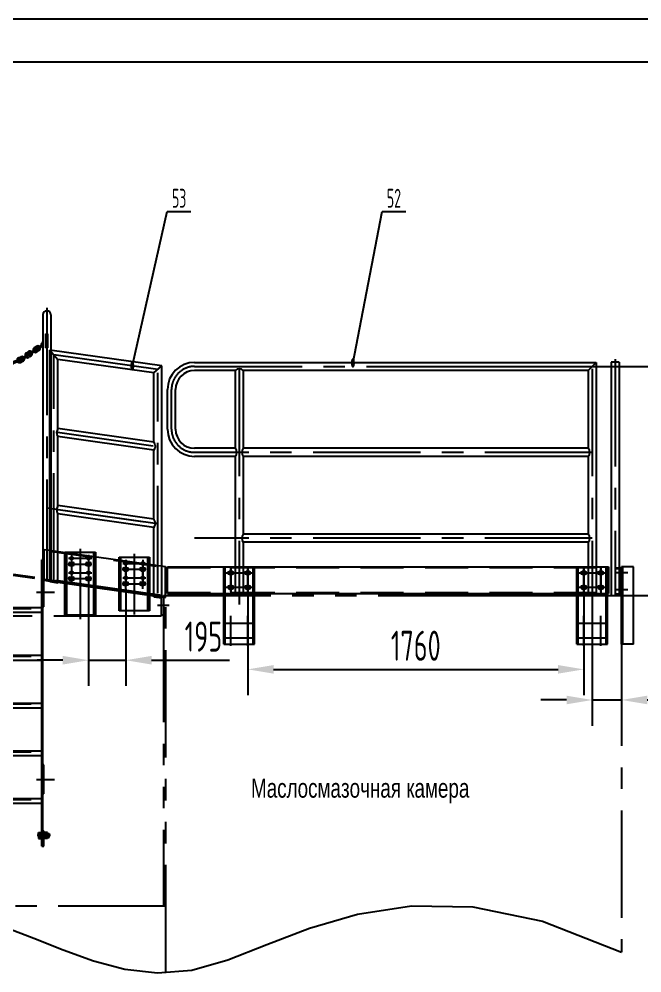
# Model space of a CAD drawing. Header units: millimetres. Extents: x 0 to 18900, y 0 to 13365.
# Drawn here: x 8667 to 11930, y 8369 to 13365 of the extents above; entities that cross this region are included whole.
import ezdxf
from ezdxf.enums import TextEntityAlignment as Align

# ---------------------------------------------------------------- set-up
doc = ezdxf.new("R2010")
doc.units = ezdxf.units.MM
doc.header["$LTSCALE"] = 450
for name, pattern in [('F', [0.75, 0.5, -0.25]), ('G', [2, 1.25, -0.25, 0.25, -0.25]), ('K', [2.5, 1.25, -0.25, 0.25, -0.25, 0.25, -0.25])]:
    doc.linetypes.add(name, pattern=pattern)
for name, color, linetype in [('01', 7, 'Continuous'), ('02', 1, 'Continuous'), ('04', 2, 'F'), ('05', 4, 'G'), ('07', 6, 'K'), ('08', 1, 'Continuous'), ('11', 3, 'Continuous')]:
    doc.layers.add(name, color=color, linetype=linetype)
doc.styles.get("Standard").update_dxf_attribs({"font": 'isocp', "width": 0.707, "bigfont": 'intecad.shx'})
doc.dimstyles.new('INTE', dxfattribs={"dimscale": 45, "dimtxt": 3.5, "dimasz": 3, "dimexe": 3, "dimexo": 0, "dimgap": 1, "dimtad": 1, "dimdec": 0, "dimdsep": 46, "dimtxsty": 'Standard', "dimcen": 0, "dimclrd": 1, "dimclre": 1, "dimclrt": 3, "dimadec": 0, "dimazin": 0, "dimtfac": 1, "dimtdec": 0, "dimtmove": 0, "dimatfit": 0, "dimfxl": 1, "dimarcsym": 0})

# ---------------------------------------------------------------- blocks, each defined once
blk = doc.blocks.new('*D114')
at = {"layer": '08', "color": 1, "lineweight": -2}
for p, q in [((9865.2, 10362.1), (9865.2, 9824.3)), ((11625.7, 10362.1), (11625.7, 9824.3)), ((10000.2, 9959.3), (11490.7, 9959.3))]:
    blk.add_line(p, q, dxfattribs=at)
at = {"layer": '08', "color": 1}
for points in [[(10000.2, 9981.8), (10000.2, 9936.8), (9865.2, 9959.3)], [(11490.7, 9981.8), (11490.7, 9936.8), (11625.7, 9959.3)]]:
    blk.add_solid(points, dxfattribs=at)
at = {"layer": 'Defpoints', "color": 0}
for p in [(9865.2, 10362.1), (11625.7, 10362.1), (11625.7, 9959.3)]:
    blk.add_point(p, dxfattribs=at)
at = {"layer": '08', "color": 3, "insert": (10745.4, 10083), "char_height": 157.5, "attachment_point": 5}
blk.add_mtext('1760', dxfattribs=at)
blk = doc.blocks.new('*D131')
at = {"layer": '08', "color": 1, "lineweight": -2}
for p, q in [((11670.2, 10298.5), (11670.2, 9663.9)), ((11823.2, 9863.5), (11823.2, 9663.9)), ((11535.2, 9798.9), (11400.2, 9798.9)), ((11670.2, 9798.9), (11823.2, 9798.9)), ((11958.2, 9798.9), (12366, 9798.9))]:
    blk.add_line(p, q, dxfattribs=at)
at = {"layer": '08', "color": 1}
for points in [[(11535.2, 9821.4), (11535.2, 9776.4), (11670.2, 9798.9)], [(11958.2, 9821.4), (11958.2, 9776.4), (11823.2, 9798.9)]]:
    blk.add_solid(points, dxfattribs=at)
at = {"layer": 'Defpoints', "color": 0}
for p in [(11670.2, 10298.5), (11823.2, 9863.5), (11823.2, 9798.9)]:
    blk.add_point(p, dxfattribs=at)
at = {"layer": '08', "color": 3, "insert": (12229.6, 9922.7), "char_height": 157.5, "attachment_point": 5}
blk.add_mtext('153', dxfattribs=at)
blk = doc.blocks.new('*D132')
at = {"layer": '08', "color": 1, "lineweight": -2}
for p, q in [((9031.2, 10407.7), (9031.2, 9872.2)), ((9226.2, 10380.7), (9226.2, 9872.2)), ((8896.2, 10007.2), (8761.2, 10007.2)), ((9031.2, 10007.2), (9226.2, 10007.2)), ((9361.2, 10007.2), (9769.4, 10007.2))]:
    blk.add_line(p, q, dxfattribs=at)
at = {"layer": '08', "color": 1}
for points in [[(8896.2, 10029.7), (8896.2, 9984.7), (9031.2, 10007.2)], [(9361.2, 10029.7), (9361.2, 9984.7), (9226.2, 10007.2)]]:
    blk.add_solid(points, dxfattribs=at)
at = {"layer": 'Defpoints', "color": 0}
for p in [(9031.2, 10407.7), (9226.2, 10380.7), (9226.2, 10007.2)]:
    blk.add_point(p, dxfattribs=at)
at = {"layer": '08', "color": 3, "insert": (9632.8, 10131), "char_height": 157.5, "attachment_point": 5}
blk.add_mtext('195', dxfattribs=at)
blk = doc.blocks.new('6')
for p, q in [((17453.6, 10473.5), (17465.2, 10465.7)), ((18045.4, 10473.5), (18033.8, 10465.7)), ((17428.5, 9131.3), (17428.5, 9283.3)), ((17428.5, 9283.3), (17434.5, 9283.3)), ((18070.5, 9283.3), (18064.5, 9283.3)), ((18070.5, 9131.3), (18070.5, 9283.3)), ((17428.5, 9131.3), (17434.5, 9131.3)), ((18070.5, 9131.3), (18064.5, 9131.3)), ((17428.5, 8151.3), (17428.5, 8303.3)), ((17428.5, 8303.3), (17434.5, 8303.3)), ((18070.5, 8303.3), (18064.5, 8303.3)), ((18070.5, 8151.3), (18070.5, 8303.3)), ((17428.5, 8151.3), (17434.5, 8151.3)), ((18070.5, 8151.3), (18064.5, 8151.3)), ((17434.5, 7958.3), (17428.5, 7958.3)), ((17428.5, 7877.3), (17428.5, 7958.3)), ((17434.5, 7877.3), (17434.5, 7958.3)), ((18064.5, 7958.3), (18070.5, 7958.3)), ((18064.5, 7877.3), (18064.5, 7958.3)), ((18070.5, 7877.3), (18070.5, 7958.3)), ((17434.5, 7877.3), (17428.5, 7877.3)), ((18064.5, 7877.3), (18070.5, 7877.3))]:
    blk.add_line(p, q)
for centre in [(17413.3, 10660.2), (18085.6, 10660.2)]:
    blk.add_arc(centre, 21.2, 0, 180)
at = {"layer": '01'}
for p, q in [((17392.2, 10660.2), (17392.2, 9273)), ((17434.5, 10660.2), (17434.5, 9273)), ((18064.5, 10660.2), (18064.5, 9273)), ((18106.8, 10660.2), (18106.8, 9273)), ((17428.5, 9273), (17392.2, 9273)), ((18070.5, 9273), (18106.8, 9273)), ((17440.5, 9127.3), (18058.5, 9127.3)), ((17440.5, 9102.3), (18058.5, 9102.3)), ((17440.5, 8877.3), (18058.5, 8877.3)), ((17440.5, 8877.3), (18058.5, 8877.3)), ((17440.5, 8852.3), (18058.5, 8852.3)), ((17440.5, 8627.3), (18058.5, 8627.3)), ((17440.5, 8627.3), (18058.5, 8627.3)), ((17440.5, 8602.3), (18058.5, 8602.3)), ((17440.5, 8377.3), (18058.5, 8377.3)), ((17440.5, 8377.3), (18058.5, 8377.3)), ((17440.5, 8352.3), (18058.5, 8352.3)), ((17440.5, 8127.3), (18058.5, 8127.3)), ((17440.5, 8127.3), (18058.5, 8127.3)), ((17440.5, 8102.3), (18058.5, 8102.3)), ((18041, 7949.8), (18053.5, 7949.8)), ((18041, 7933.3), (18041, 7949.8)), ((18053.5, 7943.3), (18041, 7943.3)), ((18053.5, 7949.8), (18053.5, 7933.3)), ((18053.5, 7933.3), (18053.5, 7948.4)), ((18053.5, 7948.4), (18058.5, 7948.4)), ((18058.5, 7948.4), (18058.5, 7933.3)), ((18070.5, 7949.8), (18070.5, 7933.3)), ((18088.5, 7949.8), (18070.5, 7949.8)), ((18088.5, 7943.3), (18070.5, 7943.3)), ((18088.5, 7933.3), (18088.5, 7949.8)), ((18088.5, 7943.3), (18098.5, 7943.3)), ((18098.5, 7943.3), (18098.5, 7933.3)), ((18041, 7933.3), (18041, 7916.9)), ((18053.5, 7923.3), (18041, 7923.3)), ((18041, 7916.9), (18053.5, 7916.9)), ((18053.5, 7933.3), (18058.5, 7936.2)), ((18053.5, 7933.3), (18053.5, 7918.2)), ((18053.5, 7916.9), (18053.5, 7933.3)), ((18058.5, 7933.3), (18053.5, 7930.5)), ((18053.5, 7918.2), (18058.5, 7918.2)), ((18058.5, 7918.2), (18058.5, 7933.3)), ((18070.5, 7916.9), (18070.5, 7933.3)), ((18088.5, 7923.3), (18070.5, 7923.3)), ((18088.5, 7916.9), (18070.5, 7916.9)), ((18088.5, 7933.3), (18088.5, 7916.9)), ((18088.5, 7923.3), (18098.5, 7923.3)), ((18098.5, 7923.3), (18098.5, 7933.3))]:
    blk.add_line(p, q, dxfattribs=at)
at = {"layer": '01', "color": 7, "linetype": 'Continuous'}
for p, q in [((17434.5, 10560.2), (17434.5, 10515.2)), ((18064.5, 10560.2), (18064.5, 10515.2)), ((17434.5, 10516.8), (17437.7, 10514.6)), ((17434.5, 10506.7), (17463.1, 10487.6)), ((17434.5, 10497.1), (17459.2, 10480.6)), ((17468, 10495.1), (17479.7, 10487.3)), ((18030.9, 10495.1), (18019.3, 10487.3)), ((18064.5, 10506.7), (18035.9, 10487.6)), ((18064.5, 10497.1), (18039.8, 10480.6)), ((18064.5, 10516.8), (18061.2, 10514.6)), ((17458.6, 10479.7), (17469.7, 10472.3)), ((17463.6, 10488.4), (17475.2, 10480.6)), ((17470.4, 10473.4), (17501, 10453)), ((17474.8, 10480.1), (17504.8, 10460)), ((17495.4, 10445.9), (17507, 10438.1)), ((17499.8, 10452.5), (17511.5, 10444.7)), ((17505.4, 10460.8), (17517, 10453)), ((17509.8, 10467.5), (17521.5, 10459.7)), ((17512, 10445.5), (17542.6, 10425.1)), ((17516.5, 10452.2), (17546.5, 10432.1)), ((17562.3, 10435), (17549.5, 10440.7)), ((17936.7, 10435), (17949.5, 10440.7)), ((17982.5, 10452.2), (17952.5, 10432.1)), ((17987, 10445.5), (17956.4, 10425.1)), ((17989.2, 10467.5), (17977.5, 10459.7)), ((17993.6, 10460.8), (17982, 10453)), ((17999.2, 10452.5), (17987.5, 10444.7)), ((18003.6, 10445.9), (17992, 10438.1)), ((18024.1, 10480.1), (17994.1, 10460)), ((18028.6, 10473.4), (17998, 10453)), ((18035.4, 10488.4), (18023.8, 10480.6)), ((18040.4, 10479.7), (18029.3, 10472.3)), ((17551.8, 10411.3), (17539, 10416.9)), ((17555, 10418.6), (17542.2, 10424.2)), ((17559.1, 10427.7), (17546.3, 10433.4)), ((17555.4, 10419.5), (17588.5, 10404.9)), ((17558.7, 10426.8), (17591.7, 10412.3)), ((17940.3, 10426.8), (17907.3, 10412.3)), ((17943.6, 10419.5), (17910.5, 10404.9)), ((17939.9, 10427.7), (17952.7, 10433.4)), ((17944, 10418.6), (17956.8, 10424.2)), ((17947.2, 10411.3), (17960, 10416.9)), ((17434.5, 9377.3), (17434.5, 7877.3)), ((17440.5, 9377.3), (17434.5, 9377.3)), ((17440.5, 9377.3), (17440.5, 7877.3)), ((18058.5, 7877.3), (18058.5, 9377.3)), ((18064.5, 9377.3), (18058.5, 9377.3)), ((18064.5, 7877.3), (18064.5, 9377.3)), ((17440.5, 7877.3), (17434.5, 7877.3)), ((18058.5, 7877.3), (18064.5, 7877.3))]:
    blk.add_line(p, q, dxfattribs=at)
for centre, radius, start, end in [((17430.5, 10503.8), 13, 287.8315, 309.7955), ((17430.5, 10503.8), 13, 347.0526, 56.211), ((17460.8, 10484.3), 13, 56.211, 128.1832), ((18038.2, 10484.3), 13, 51.8168, 123.789), ((18068.5, 10503.8), 13, 123.789, 192.9474), ((18068.5, 10503.8), 13, 230.2045, 252.1685), ((17460.8, 10484.3), 13, 164.0136, 236.211), ((17461.4, 10483.8), 5, 199.3204, 236.9613), ((17460.7, 10484.3), 4.01, 247.6361, 54.7858), ((17461.6, 10483.8), 5, 66.211, 93.1016), ((17472.5, 10476.5), 13, 236.211, 309.7955), ((17472.7, 10476.7), 4, 57.5459, 234.876), ((17472.5, 10476.5), 5, 236.211, 278.924), ((17472.5, 10476.5), 5, 26.0714, 56.211), ((17472.5, 10476.5), 13, 345.6387, 56.211), ((17502.6, 10456.7), 13, 56.211, 236.211), ((17502.6, 10456.7), 5, 198.8588, 236.211), ((17502.5, 10456.7), 4.01, 247.6361, 54.7858), ((17502.6, 10456.7), 5, 56.211, 92.635), ((17514.3, 10448.8), 4, 57.5459, 234.876), ((17514.2, 10448.9), 5, 236.211, 273.1016), ((17514.2, 10448.9), 5, 19.3204, 56.211), ((17514.2, 10448.9), 13, 344.1262, 56.211), ((17544.2, 10428.8), 13, 66.211, 128.2958), ((17954.7, 10428.8), 13, 51.7042, 113.789), ((17984.7, 10448.9), 13, 123.789, 195.8738), ((17984.7, 10448.9), 5, 123.789, 160.6796), ((17984.7, 10448.8), 4, 305.124, 122.4541), ((17984.7, 10448.9), 5, 266.8984, 303.789), ((17996.4, 10456.7), 13, 303.789, 123.789), ((17996.5, 10456.7), 4.01, 125.2142, 292.3639), ((17996.4, 10456.7), 5, 87.365, 123.789), ((17996.4, 10456.7), 5, 303.789, 341.1412), ((18026.5, 10476.5), 13, 123.789, 194.3613), ((18026.5, 10476.5), 13, 230.2045, 303.789), ((18026.5, 10476.5), 5, 123.789, 153.9286), ((18026.3, 10476.7), 4, 305.124, 122.4541), ((18026.5, 10476.5), 5, 261.076, 303.789), ((18038.2, 10484.3), 4.01, 125.2142, 292.3639), ((18037.4, 10483.8), 5, 86.8984, 113.789), ((18037.5, 10483.8), 5, 303.0387, 340.6796), ((18038.2, 10484.3), 13, 303.789, 15.9864), ((17514.2, 10448.9), 13, 236.211, 308.2958), ((17544.2, 10428.8), 13, 164.1262, 246.211), ((17544.2, 10428.8), 5, 199.3204, 246.211), ((17544.1, 10428.8), 4.01, 247.6739, 54.748), ((17544.2, 10428.8), 5, 66.211, 93.1016), ((17557, 10423.2), 13, 246.211, 318.2958), ((17557.1, 10423.1), 4, 67.5459, 244.876), ((17557, 10423.2), 5, 246.211, 283.1016), ((17557, 10423.2), 5, 29.3204, 66.211), ((17557, 10423.2), 13, 354.1262, 66.211), ((17590, 10408.6), 4, 247.5477, 66.3608), ((17909, 10408.6), 4, 113.6392, 292.4523), ((17941.9, 10423.2), 13, 113.789, 185.8738), ((17941.9, 10423.2), 13, 221.7042, 293.789), ((17941.9, 10423.2), 5, 113.789, 150.6796), ((17941.9, 10423.1), 4, 295.124, 112.4541), ((17941.9, 10423.2), 5, 256.8984, 293.789), ((17954.8, 10428.8), 4.01, 125.252, 292.3261), ((17954.7, 10428.8), 5, 86.8984, 113.789), ((17954.7, 10428.8), 5, 293.789, 340.6796), ((17954.7, 10428.8), 13, 293.789, 15.8738), ((17984.7, 10448.9), 13, 231.7042, 303.789)]:
    blk.add_arc(centre, radius, start, end, dxfattribs=at)
at = {"layer": '02'}
for p, q in [((18098.5, 7941.3), (18088.5, 7941.3)), ((18098.5, 7925.3), (18088.5, 7925.3))]:
    blk.add_line(p, q, dxfattribs=at)
at = {"layer": '04', "color": 2, "linetype": 'F'}
for p, q in [((17418.3, 10560.2), (17408.3, 10560.2)), ((17408.3, 10487.2), (17408.3, 10560.2)), ((17418.3, 10487.2), (17418.3, 10560.2)), ((18080.6, 10560.2), (18090.6, 10560.2)), ((18080.6, 10560.2), (18090.6, 10560.2)), ((18080.6, 10487.2), (18080.6, 10560.2)), ((18080.6, 10487.2), (18080.6, 10560.2)), ((18090.6, 10487.2), (18090.6, 10560.2)), ((18090.6, 10487.2), (18090.6, 10560.2)), ((17418.3, 10487.2), (17408.3, 10487.2)), ((18080.6, 10487.2), (18090.6, 10487.2)), ((18080.6, 10487.2), (18090.6, 10487.2)), ((17440.5, 9122.3), (18058.5, 9122.3)), ((17440.5, 8872.3), (18058.5, 8872.3)), ((17440.5, 8872.3), (18058.5, 8872.3)), ((17440.5, 8622.3), (18058.5, 8622.3)), ((17440.5, 8622.3), (18058.5, 8622.3)), ((17440.5, 8372.3), (18058.5, 8372.3)), ((17440.5, 8372.3), (18058.5, 8372.3)), ((17440.5, 8122.3), (18058.5, 8122.3)), ((17440.5, 8122.3), (18058.5, 8122.3))]:
    blk.add_line(p, q, dxfattribs=at)
at = {"layer": '05', "color": 142, "linetype": 'G'}
for p, q in [((17413.3, 10697.5), (17413.3, 9273)), ((18085.6, 10697.5), (18085.6, 9273))]:
    blk.add_line(p, q, dxfattribs=at)
at = {"layer": '05'}
for p, q in [((17749.5, 10737.9), (17749.5, 7855.1)), ((17393.6, 7933.3), (17463.7, 7933.3)), ((18105.3, 7933.3), (18035.3, 7933.3))]:
    blk.add_line(p, q, dxfattribs=at)
at = {"layer": '05', "color": 4, "linetype": 'G'}
for p, q in [((17467.4, 9207.3), (17372.8, 9207.3)), ((18031.5, 9207.3), (18126.2, 9207.3)), ((17467.4, 8227.3), (17372.8, 8227.3)), ((18031.5, 8227.3), (18126.2, 8227.3))]:
    blk.add_line(p, q, dxfattribs=at)
at = {"layer": '05'}
blk.add_arc((17749.5, 10824), 444.7, 229.8005, 310.1995, dxfattribs=at)
blk = doc.blocks.new('A$C20C47F97')
for p, q in [((2204.8, 1226.3), (2247.1, 1268.6)), ((0, 58.6), (0, 198.6)), ((325, 174.6), (339, 174.6)), ((325, 158.6), (339, 158.6)), ((414, 174.6), (428, 174.6)), ((414, 158.6), (428, 158.6)), ((2174.5, 174.6), (2188.5, 174.6)), ((2174.5, 158.6), (2188.5, 158.6)), ((2263.5, 174.6), (2277.5, 174.6)), ((2263.5, 158.6), (2277.5, 158.6)), ((325, 98.6), (339, 98.6)), ((325, 82.6), (339, 82.6)), ((355.3, 58.6), (355.3, 53.6)), ((397.6, 58.6), (397.6, 53.6)), ((414, 98.6), (428, 98.6)), ((414, 82.6), (428, 82.6)), ((2174.5, 98.6), (2188.5, 98.6)), ((2174.5, 82.6), (2188.5, 82.6)), ((2204.8, 58.6), (2204.8, 53.6)), ((2247.1, 58.6), (2247.1, 53.6)), ((2263.5, 98.6), (2277.5, 98.6)), ((2263.5, 82.6), (2277.5, 82.6))]:
    blk.add_line(p, q)
at = {"layer": '01', "color": 7, "linetype": 'Continuous'}
for p, q in [((142.7, 1268.6), (2247.1, 1268.6)), ((2247.1, 1268.6), (2247.1, 191.6)), ((355.3, 1226.3), (355.3, 818.6)), ((397.6, 1226.3), (397.6, 818.6)), ((2204.8, 1226.3), (2204.8, 818.6)), ((2204.8, 818.6), (397.6, 818.6)), ((355.3, 776.3), (355.3, 191.6)), ((397.6, 776.3), (397.6, 368.6)), ((2204.8, 776.3), (397.6, 776.3)), ((2204.8, 776.3), (2204.8, 368.6)), ((2204.8, 368.6), (397.6, 368.6)), ((397.6, 326.3), (397.6, 191.6)), ((2204.8, 326.3), (397.6, 326.3)), ((2204.8, 326.3), (2204.8, 191.6)), ((0, 198.6), (2310.5, 198.6)), ((2310.5, 198.6), (2310.5, 58.6)), ((0, 58.6), (2310.5, 58.6)), ((355.3, 53.6), (397.6, 53.6)), ((2204.8, 53.6), (2247.1, 53.6))]:
    blk.add_line(p, q, dxfattribs=at)
at = {"layer": '01'}
for p, q in [((355.3, 1226.3), (142.7, 1226.3)), ((2204.8, 1226.3), (397.6, 1226.3)), ((0.4, 918.6), (0.4, 1126.3)), ((42.7, 918.6), (42.7, 1126.3)), ((355.3, 818.6), (142.7, 818.6)), ((355.3, 776.3), (142.7, 776.3))]:
    blk.add_line(p, q, dxfattribs=at)
for centre, radius, start, end in [((142.7, 1126.3), 142.3, 90, 180), ((142.7, 1126.3), 100, 90, 180), ((142.7, 918.6), 142.3, 180, 270), ((142.7, 918.6), 100, 180, 270), ((325, 166.6), 8, 90, 270), ((339, 166.6), 8, 270, 90), ((414, 166.6), 8, 90, 270), ((428, 166.6), 8, 270, 90), ((2174.5, 166.6), 8, 90, 270), ((2188.5, 166.6), 8, 270, 90), ((2263.5, 166.6), 8, 90, 270), ((2277.5, 166.6), 8, 270, 90), ((325, 90.6), 8, 90, 270), ((339, 90.6), 8, 270, 90), ((414, 90.6), 8, 90, 270), ((428, 90.6), 8, 270, 90), ((2174.5, 90.6), 8, 90, 270), ((2188.5, 90.6), 8, 270, 90), ((2263.5, 90.6), 8, 90, 270), ((2277.5, 90.6), 8, 270, 90)]:
    blk.add_arc(centre, radius, start, end, dxfattribs=at)
at = {"layer": '01', "color": 7, "linetype": 'Continuous'}
for centre, start, end in [((376.5, 1202.9), 47.8524, 132.1476), ((332, 797.4), 317.8524, 42.1476), ((421, 797.4), 137.8524, 222.1476), ((2181.5, 797.4), 317.8524, 42.1476), ((421, 347.4), 137.8524, 222.1476), ((2181.5, 347.4), 317.8524, 42.1476)]:
    blk.add_arc(centre, 31.5, start, end, dxfattribs=at)
at = {"layer": '04', "color": 2, "linetype": 'F'}
for p, q in [((0, 193.6), (2310.5, 193.6)), ((355.3, 198.6), (355.3, 58.6)), ((397.6, 198.6), (397.6, 58.6)), ((2204.8, 198.6), (2204.8, 58.6)), ((2247.1, 198.6), (2247.1, 58.6)), ((0, 63.6), (2310.5, 63.6))]:
    blk.add_line(p, q, dxfattribs=at)
at = {"layer": '05', "color": 4, "linetype": 'G'}
for p, q in [((142.7, 1247.4), (2323.4, 1247.4)), ((376.5, 1234.4), (376.5, 0)), ((2226, 1234.4), (2226, 0)), ((21.5, 918.6), (21.5, 1126.3)), ((2226, 797.4), (142.7, 797.4)), ((2226, 347.4), (142.7, 347.4)), ((316.2, 166.6), (437.4, 166.6)), ((332, 191.8), (332, 63.6)), ((421, 191.8), (421, 63.6)), ((2165.7, 166.6), (2286.9, 166.6)), ((2181.5, 191.8), (2181.5, 63.6)), ((2270.5, 191.8), (2270.5, 63.6)), ((2310.5, 191.8), (2310.5, 63.6)), ((316.2, 90.6), (437.4, 90.6)), ((2165.7, 90.6), (2286.9, 90.6))]:
    blk.add_line(p, q, dxfattribs=at)
for centre, start, end in [((142.7, 1126.3), 90, 180), ((142.7, 918.6), 180, 270)]:
    blk.add_arc(centre, 121.2, start, end, dxfattribs=at)
blk = doc.blocks.new('weqrtertr')
for p, q in [((2618.2, 1273.6), (2632.2, 1273.6)), ((2618.2, 1257.6), (2632.2, 1257.6)), ((2707.2, 1273.6), (2721.2, 1273.6)), ((2707.2, 1257.6), (2721.2, 1257.6)), ((2618.2, 1197.6), (2632.2, 1197.6)), ((2618.2, 1181.6), (2632.2, 1181.6)), ((2707.2, 1197.6), (2721.2, 1197.6)), ((2707.2, 1181.6), (2721.2, 1181.6))]:
    blk.add_line(p, q)
at = {"layer": '01'}
for centre, start, end in [((2618.2, 1265.6), 90, 270), ((2632.2, 1265.6), 270, 90), ((2707.2, 1265.6), 90, 270), ((2721.2, 1265.6), 270, 90), ((2618.2, 1189.6), 90, 270), ((2632.2, 1189.6), 270, 90), ((2707.2, 1189.6), 90, 270), ((2721.2, 1189.6), 270, 90)]:
    blk.add_arc(centre, 8, start, end, dxfattribs=at)
at = {"layer": '05', "color": 4, "linetype": 'G'}
for p, q in [((2609.5, 1265.6), (2730.7, 1265.6)), ((2625.2, 1290.8), (2625.2, 1162.6)), ((2625.2, 1283.8), (2625.2, 1169.6)), ((2714.2, 1290.8), (2714.2, 1162.6)), ((2714.2, 1283.8), (2714.2, 1169.6)), ((2609.5, 1189.6), (2730.7, 1189.6))]:
    blk.add_line(p, q, dxfattribs=at)
blk = doc.blocks.new('A$C689D4775')
for p, q in [((0, 254.3), (636, 164.2)), ((0, 92.7), (30, 88.4)), ((30, 85), (72.3, 79)), ((574, 6), (616.3, 0))]:
    blk.add_line(p, q)
at = {"layer": '01'}
for p, q in [((30, 85), (30, 1298)), ((30, 1298), (72.3, 1249.3)), ((72.3, 887.1), (72.3, 1249.3)), ((574, 1178.3), (616.3, 1215)), ((616.3, 0), (616.3, 1215)), ((574, 816.1), (574, 1178.3)), ((72.3, 483.1), (72.3, 844.4)), ((574, 412.1), (574, 773.3)), ((72.3, 79), (72.3, 440.4)), ((574, 6), (574, 369.4)), ((0, 92.7), (0, 254.3)), ((636, 2.6), (636, 164.2))]:
    blk.add_line(p, q, dxfattribs=at)
at = {"layer": '01', "color": 7, "linetype": 'Continuous'}
for p, q in [((616.3, 1215), (30, 1298)), ((574, 1178.3), (72.3, 1249.3)), ((574, 816.1), (72.3, 887.1)), ((574, 773.3), (72.3, 844.4)), ((574, 412.1), (72.3, 483.1)), ((574, 369.4), (72.3, 440.4)), ((72.3, 82.4), (574, 11.4)), ((616.3, 5.4), (636, 2.6))]:
    blk.add_line(p, q, dxfattribs=at)
at = {"layer": '01'}
for points in [[(72.3, 887.1), (65.3, 866.1), (72.3, 844.4)], [(574, 816.1), (581.5, 790), (574, 773.3)], [(72.3, 483.1), (65.3, 462.2), (72.3, 440.4)], [(574, 412.1), (581.5, 386), (574, 369.4)]]:
    blk.add_spline(points, degree=3, dxfattribs=at)
at = {"layer": '04', "color": 2, "linetype": 'F'}
for p, q in [((29.3, 245.1), (636, 159.2)), ((0.7, 97.6), (636, 7.7)), ((30, 88.4), (72.3, 82.4)), ((574, 11.4), (616.3, 5.4))]:
    blk.add_line(p, q, dxfattribs=at)
at = {"layer": '05', "color": 4, "linetype": 'G'}
for p, q in [((51.2, 90), (51.2, 1273.7)), ((595.2, 1196.6), (51.2, 1273.7)), ((595.2, 24.3), (595.2, 1178.3)), ((571.1, 795.1), (69.3, 866.2)), ((515, 399.1), (13.3, 470.1)), ((593.9, 387.9), (16.3, 469.7)), ((127.5, 177.1), (248.7, 177.1)), ((143.2, 195.3), (143.2, 81.2)), ((232.2, 195.3), (232.2, 81.2)), ((411.5, 150.1), (532.7, 150.1)), ((427.2, 168.3), (427.2, 54.2)), ((516.2, 168.3), (516.2, 54.2)), ((127.5, 101.1), (248.7, 101.1)), ((411.5, 74.1), (532.7, 74.1))]:
    blk.add_line(p, q, dxfattribs=at)
at = {"layer": '01'}
for p in [(-2482, -1088.5), (-2198, -1115.5)]:
    blk.add_blockref('weqrtertr', p, dxfattribs=at)
at = {"layer": '02', "width": 0.605172}
blk.add_text('●', height=20, dxfattribs=at).set_placement((45, 456.8), (57, 456.8), align=Align.FIT)
blk = doc.blocks.new('*D145')
at = {"layer": '08', "color": 1, "lineweight": -2}
for p, q in [((10817.9, 11545.9), (12303.7, 11545.9)), ((12168.7, 10480.6), (12168.7, 11410.9)), ((10817.9, 10345.6), (12303.7, 10345.6))]:
    blk.add_line(p, q, dxfattribs=at)
at = {"layer": '08', "color": 1}
for points in [[(12146.2, 11410.9), (12191.2, 11410.9), (12168.7, 11545.9)], [(12146.2, 10480.6), (12191.2, 10480.6), (12168.7, 10345.6)]]:
    blk.add_solid(points, dxfattribs=at)
at = {"layer": 'Defpoints', "color": 0}
for p in [(10817.9, 11545.9), (12168.7, 11545.9), (10817.9, 10345.6)]:
    blk.add_point(p, dxfattribs=at)
at = {"layer": '08', "color": 3, "insert": (12044.9, 10945.7), "char_height": 157.5, "attachment_point": 5, "rotation": 90}
blk.add_mtext('1200', dxfattribs=at)
blk = doc.blocks.new('*U157')
at = {"layer": '01'}
blk.add_lwpolyline([(415, 292), (25, 292)], dxfattribs=at)
at = {"layer": '02'}
blk.add_lwpolyline([(420, 297), (0, 297)], dxfattribs=at)

msp = doc.modelspace()

# ---------------------------------------------------------------- linework, layer by layer
for p, q in [((11790.2, 10490.1), (11790.2, 10485.1)), ((11812.2, 10490.1), (11790.2, 10490.1)), ((11812.2, 10485.1), (11790.2, 10485.1)), ((11818.2, 10361.1), (11818.2, 10479.1)), ((11823.2, 10361.1), (11823.2, 10479.1)), ((11790.2, 10355.1), (11790.2, 10350.1)), ((11790.2, 10355.1), (11812.2, 10355.1)), ((11790.2, 10350.1), (11812.2, 10350.1))]:
    msp.add_line(p, q)
for centre, radius, start, end in [((11812.2, 10479.1), 11, 0, 90), ((11812.2, 10479.1), 6, 0, 90), ((11812.2, 10361.1), 11, 270, 0), ((11812.2, 10361.1), 6, 270, 0)]:
    msp.add_arc(centre, radius, start, end)
at = {"layer": '01', "color": 7, "linetype": 'Continuous'}
for p, q in [((11769.2, 11567.6), (11769.2, 10345.1)), ((11811.2, 11567.6), (11769.2, 11567.6)), ((11811.2, 11567.6), (11811.2, 10490.1)), ((11811.2, 10485.1), (11811.2, 10355.1)), ((11811.2, 10345.1), (11769.2, 10345.1)), ((11811.2, 10350.1), (11811.2, 10345.1))]:
    msp.add_line(p, q, dxfattribs=at)
at = {"layer": '02'}
for p, q in [((9260, 11543.4), (9443.7, 12357.1)), ((9443.7, 12357.1), (9567.7, 12357.1)), ((10416, 11558.9), (10569, 12357.1)), ((10569, 12357.1), (10693, 12357.1))]:
    msp.add_line(p, q, dxfattribs=at)
at = {"layer": '04', "color": 2, "linetype": 'F'}
for p, q in [((11818.2, 10473.1), (11823.2, 10473.1)), ((11818.2, 10457.1), (11823.2, 10457.1)), ((11818.2, 10383.1), (11823.2, 10383.1)), ((11818.2, 10367.1), (11823.2, 10367.1))]:
    msp.add_line(p, q, dxfattribs=at)
at = {"layer": '05', "color": 4, "linetype": 'G'}
for p, q in [((11790.2, 11584.7), (11790.2, 10345.1)), ((11856.4, 10465.1), (11790, 10465.1)), ((11856.4, 10375.1), (11793.7, 10375.1))]:
    msp.add_line(p, q, dxfattribs=at)
at = {"layer": '07', "color": 6, "linetype": 'K'}
for p, q in [((8986.7, 10591.1), (8986.7, 10223)), ((8906.7, 10573.5), (9066.7, 10573.5)), ((8906.7, 10243.5), (8906.7, 10573.5)), ((8916.7, 10243.5), (8916.7, 10573.5)), ((8926.4, 10541.5), (9047.6, 10541.5)), ((8942.2, 10559.7), (8942.2, 10445.5)), ((9031.2, 10559.7), (9031.2, 10445.5)), ((9056.7, 10573.5), (9056.7, 10243.5)), ((9066.7, 10573.5), (9066.7, 10243.5)), ((9190.7, 10266.5), (9190.7, 10546.5)), ((9190.7, 10546.5), (9350.7, 10546.5)), ((9200.7, 10266.5), (9200.7, 10546.5)), ((9270.7, 10564.1), (9270.7, 10246)), ((9340.7, 10546.5), (9340.7, 10266.5)), ((9350.7, 10546.5), (9350.7, 10266.5)), ((9416.5, 10340.7), (8344.7, 10492.5)), ((9417.2, 10345.7), (8345.1, 10497.5)), ((9210.4, 10514.5), (9331.6, 10514.5)), ((9226.2, 10532.7), (9226.2, 10418.5)), ((9315.2, 10532.7), (9315.2, 10418.5)), ((9740.2, 10497.1), (9900.2, 10497.1)), ((9740.2, 10091.1), (9740.2, 10497.1)), ((9746.7, 10091.1), (9746.7, 10497.1)), ((9776.2, 10366.8), (9776.2, 10490.6)), ((9865.2, 10366.8), (9865.2, 10490.6)), ((9893.7, 10091.1), (9893.7, 10497.1)), ((9900.2, 10091.1), (9900.2, 10497.1)), ((11589.7, 10091.1), (11589.7, 10497.1)), ((11589.7, 10497.1), (11749.7, 10497.1)), ((11596.2, 10091.1), (11596.2, 10497.1)), ((11625.7, 10366.8), (11625.7, 10490.6)), ((11714.7, 10366.8), (11714.7, 10490.6)), ((11743.2, 10091.1), (11743.2, 10497.1)), ((11749.7, 10091.1), (11749.7, 10497.1)), ((11823.2, 10091.1), (11823.2, 10497.1)), ((11886.2, 10497.1), (11823.2, 10497.1)), ((11829.7, 10091.1), (11829.7, 10497.1)), ((11886.2, 10091.1), (11886.2, 10497.1)), ((8926.4, 10465.5), (9047.6, 10465.5)), ((9749.2, 10465.1), (9889.9, 10465.1)), ((11598.7, 10465.1), (11739.4, 10465.1)), ((9210.4, 10438.5), (9331.6, 10438.5)), ((9417.2, 10345.7), (9416.5, 10340.7)), ((9423.2, 10345.6), (11823.2, 10345.6)), ((9423.2, 10345.6), (9423.2, 10244.5)), ((9435.2, 8373), (9435.2, 10345.6)), ((9749.2, 10389.1), (9889.9, 10389.1)), ((11598.7, 10389.1), (11739.4, 10389.1)), ((11823.2, 10345.6), (11823.2, 8478.3)), ((9453.9, 10294.5), (9392.1, 10294.5)), ((9411.2, 10340.5), (9411.2, 10243.5)), ((9423.2, 10340.5), (9411.2, 10340.5)), ((9411.2, 10336.5), (9411.2, 10238.5)), ((9423.2, 10340.5), (9423.2, 10243.5)), ((9066.7, 10243.5), (8906.7, 10243.5)), ((9350.7, 10266.5), (9190.7, 10266.5)), ((9423.2, 10243.5), (9411.2, 10243.5)), ((9423.2, 10244.5), (9423.2, 8720.5)), ((9423.2, 10244.5), (9435.2, 10244.5)), ((9411.2, 10238.5), (8222.2, 10238.5)), ((9899.2, 10199.1), (9736, 10199.1)), ((9775.2, 10239.1), (9775.2, 10083.1)), ((9864.2, 10239.1), (9864.2, 10083.1)), ((11748.7, 10199.1), (11585.5, 10199.1)), ((11624.7, 10239.1), (11624.7, 10083.1)), ((11713.7, 10239.1), (11713.7, 10083.1)), ((9899.2, 10123.1), (9736, 10123.1)), ((9740.2, 10091.1), (9900.2, 10091.1)), ((11748.7, 10123.1), (11585.5, 10123.1)), ((11589.7, 10091.1), (11749.7, 10091.1)), ((11886.2, 10091.1), (11823.2, 10091.1)), ((9435.2, 8719.6), (4813.2, 8719.6)), ((9435.2, 8720.5), (9423.2, 8720.5))]:
    msp.add_line(p, q, dxfattribs=at)
msp.add_lwpolyline([(8594.2, 8609), (8744.6, 8552.3), (8898.6, 8490.1), (9057.1, 8432.3), (9221.3, 8388.8), (9392.4, 8369.5), (9571.6, 8384.4), (9760.7, 8438.5), (9964.7, 8518), (10189.4, 8604.1), (10440.4, 8678), (10723.6, 8721.2), (11044.6, 8714.8), (11409.2, 8640), (11823.2, 8478.3)], dxfattribs=at)
for centre in [(8942.2, 10541.5), (9031.2, 10541.5), (9226.2, 10514.5), (9315.2, 10514.5), (8942.2, 10465.5), (9031.2, 10465.5), (9226.2, 10438.5), (9315.2, 10438.5), (9776.2, 10465.1), (9865.2, 10465.1), (11625.7, 10465.1), (11714.7, 10465.1), (9776.2, 10389.1), (9865.2, 10389.1), (11625.7, 10389.1), (11714.7, 10389.1)]:
    msp.add_circle(centre, 8, dxfattribs=at)

# ---------------------------------------------------------------- block references
at = {"layer": '01', "xscale": 45, "yscale": 45, "zscale": 45}
msp.add_blockref('*U157', (0, 0), dxfattribs=at)
at = {"layer": '01'}
for name, p in [('6', (-9272.9, 1155.8)), ('A$C689D4775', (8798.3, 10333.6)), ('A$C20C47F97', (9444.2, 10298.5))]:
    msp.add_blockref(name, p, dxfattribs=at)

# ---------------------------------------------------------------- texts
at = {"layer": '01', "insert": (9882.2, 9387.3), "char_height": 100, "attachment_point": 1}
msp.add_mtext('{\\fArial|b0|i0|c204|p34;\\C3;Маслосмазочная камера}', dxfattribs=at)
at = {"layer": '02', "width": 0.605172}
for p, p2 in [((9248, 11523.4), (9272, 11523.4)), ((10404, 11538.9), (10428, 11538.9))]:
    msp.add_text('●', height=40, dxfattribs=at).set_placement(p, p2, align=Align.FIT)
at = {"layer": '11'}
for s, width, p, p2 in [('53', 0.581958, (9468.5, 12377.1), (9542.9, 12377.1)), ('52', 0.573679, (10593.8, 12377.1), (10668.2, 12377.1))]:
    msp.add_text(s, height=98.99, dxfattribs=dict(at, width=width)).set_placement(p, p2, align=Align.FIT)

# ---------------------------------------------------------------- dimensions: what is measured, and where the dimension line sits
at = {"layer": '08'}
dim = msp.add_linear_dim(base=(12168.7, 11545.9), p1=(10817.9, 10345.6), p2=(10817.9, 11545.9), angle=90, dimstyle='INTE', dxfattribs=at)
dim.commit()
dim.dimension.update_dxf_attribs({"geometry": '*D145', "text_midpoint": (12044.9, 10945.7)})
for base, p1, p2, picture, middle in [((9226.2, 10007.2), (9031.2, 10407.7), (9226.2, 10380.7), '*D132', (9632.8, 10131)), ((11625.6961504, 9959.2801715), (9865.1961504, 10362.1094249), (11625.6961504, 10362.1094249), '*D114', (10745.4461504, 10083.0301715)), ((11823.2, 9798.9), (11670.2, 10298.5), (11823.2, 9863.5), '*D131', (12229.6, 9922.7))]:
    dim = msp.add_linear_dim(base=base, p1=p1, p2=p2, dimstyle='INTE', dxfattribs=at)
    dim.commit()
    dim.dimension.update_dxf_attribs({"geometry": picture, "text_midpoint": middle})

doc.saveas('drawing.dxf')
